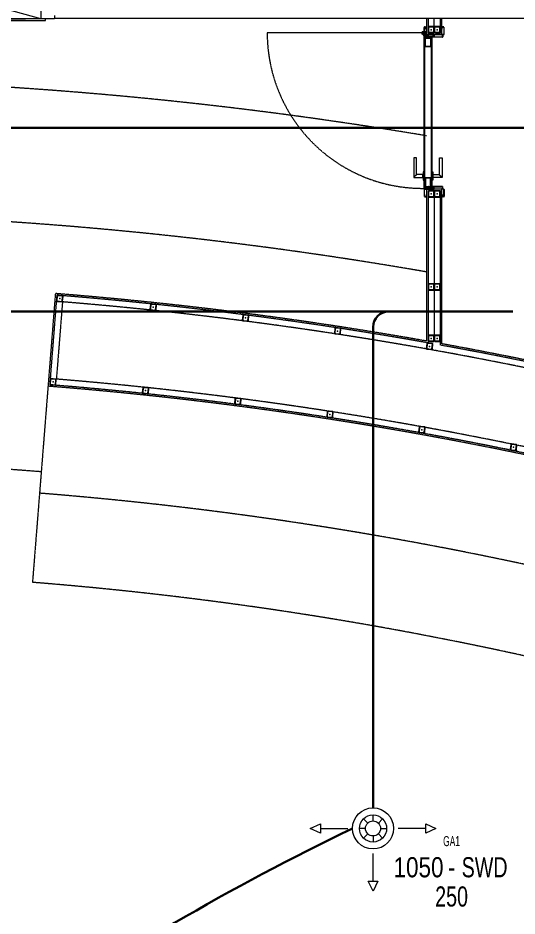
# Model space of a CAD drawing. Extents: x -1457 to 23780, y -2071 to 4205.
# Drawn here: x 4264 to 4586, y 1784 to 2364 of the extents above; entities that cross this region are included whole.
import ezdxf
from ezdxf.enums import TextEntityAlignment as Align

# ---------------------------------------------------------------- set-up
doc = ezdxf.new("R2010")
doc.units = 0
doc.header["$MEASUREMENT"] = 0
doc.linetypes.add('DOT2', pattern=[0.125, 0, -0.125])
doc.linetypes.add('HIDDEN', pattern=[0.375, 0.25, -0.125])
doc.layers.get('0').update_dxf_attribs({"color": 9, "lineweight": 9})
for name, color, linetype, lineweight in [('-M-HV-MNF-KOD', 241, 'Continuous', 9), ('-M-HV-MNF-OLCU', 241, 'Continuous', 9), ('-M-HVAC-S-MNFTXT', 61, 'Continuous', 9), ('32', 9, 'Continuous', 9), ('E-KABLO', 7, 'Continuous', 30), ('M-TEFRIS2-015', 129, 'Continuous', 9)]:
    doc.layers.add(name, color=color, linetype=linetype, lineweight=lineweight)
doc.layers.add('-M-HV-MNF-TIP', color=168, linetype='Continuous', lineweight=9, plot=False)
doc.styles.add('Arial', font='arial.ttf', dxfattribs={"height": 2.5})
doc.styles.add('DEBI-BLOCK', font='arial.ttf', dxfattribs={"width": 0.8})

# ---------------------------------------------------------------- blocks, each defined once
blk = doc.blocks.new('gr-p-barel kilitli kapı kolu')
at = {"flags": 128}
for points in [[(-0.9, 0.8), (-0.9, 4.9), (-11.7, 4.9), (-11.7, 6.7), (0.9, 6.7), (0.9, 0.8)], [(-0.8, 5), (0.8, 6.6)]]:
    blk.add_lwpolyline(points, dxfattribs=at)
blk.add_lwpolyline([(-2.75, 0), (-2.75, 0.7), (2.75, 0.7), (2.75, 0)])
blk.add_lwpolyline([(-1.3, 0.7), (1.3, 0.7), (1.3, 0.8), (-1.3, 0.8)], close=True)
blk = doc.blocks.new('prf-scr2')
at = {"linetype": 'DOT2', "ltscale": 10}
blk.add_line((0, 0.19), (0, -1.06), dxfattribs=at)
for p, q in [((0.09, -0.24), (-0.09, -0.2)), ((-0.09, -0.24), (0.09, -0.28)), ((0.09, -0.32), (-0.09, -0.28)), ((-0.09, -0.32), (0.09, -0.36)), ((0.09, -0.4), (-0.09, -0.36)), ((-0.09, -0.4), (0.09, -0.44)), ((0.09, -0.48), (-0.09, -0.44)), ((-0.09, -0.48), (0.09, -0.52)), ((0.09, -0.56), (-0.09, -0.52)), ((-0.09, -0.56), (0.09, -0.6)), ((0.09, -0.64), (-0.09, -0.6)), ((-0.09, -0.64), (0.09, -0.68)), ((0.09, -0.72), (-0.09, -0.68)), ((-0.09, -0.72), (0.09, -0.76)), ((0.06, -0.84), (-0.08, -0.76)), ((-0.07, -0.8), (0.06, -0.84)), ((0.09, -0.17), (0, -0.15)), ((0, -0.18), (0.09, -0.2))]:
    blk.add_line(p, q)
blk.add_lwpolyline([(0.23, 0), (-0.23, 0), (-0.23, -0.01), (-0.12, -0.14), (0.12, -0.14), (0.23, -0.01), (0.23, 0)], close=True)
for points in [[(0.23, -0.01), (-0.23, -0.01)], [(-0.09, -0.14), (-0.09, -0.2), (-0.12, -0.22), (-0.12, -0.23), (-0.09, -0.24), (-0.09, -0.28), (-0.12, -0.3), (-0.12, -0.31), (-0.09, -0.32), (-0.09, -0.36), (-0.12, -0.38), (-0.12, -0.39), (-0.09, -0.4), (-0.09, -0.44), (-0.12, -0.46), (-0.12, -0.46), (-0.09, -0.48), (-0.09, -0.52), (-0.12, -0.54), (-0.12, -0.54), (-0.09, -0.56), (-0.09, -0.6), (-0.12, -0.62), (-0.12, -0.62), (-0.09, -0.64), (-0.09, -0.68), (-0.12, -0.69), (-0.12, -0.7), (-0.09, -0.72), (-0.09, -0.73), (-0.08, -0.76), (-0.1, -0.77), (-0.1, -0.78), (-0.07, -0.8), (-0.01, -0.94), (0, -0.95), (0.01, -0.94), (0.08, -0.76), (0.09, -0.76), (0.12, -0.74), (0.12, -0.73), (0.09, -0.72), (0.09, -0.68), (0.12, -0.66), (0.12, -0.66), (0.09, -0.64), (0.09, -0.6), (0.12, -0.58), (0.12, -0.58), (0.09, -0.56), (0.09, -0.52), (0.12, -0.5), (0.12, -0.5), (0.09, -0.48), (0.09, -0.44), (0.12, -0.43), (0.12, -0.42), (0.09, -0.4), (0.09, -0.36), (0.12, -0.35), (0.12, -0.34), (0.09, -0.32), (0.09, -0.28), (0.12, -0.27), (0.12, -0.26), (0.09, -0.24), (0.09, -0.2), (0.12, -0.19), (0.12, -0.18), (0.09, -0.17), (0.09, -0.14)]]:
    blk.add_lwpolyline(points)
blk = doc.blocks.new('Prf-40x40')
for points in [[(1.5, -2), (-1.5, -2, -0.414214), (-2, -1.5), (-2, 1.5, -0.414214), (-1.5, 2), (1.5, 2, -0.414214), (2, 1.5), (2, -1.5, -0.414214)], [(1.5, -1.7), (-1.5, -1.7, -0.414214), (-1.7, -1.5), (-1.7, 1.5, -0.414214), (-1.5, 1.7), (1.5, 1.7, -0.414214), (1.7, 1.5), (1.7, -1.5, -0.414214)]]:
    blk.add_lwpolyline(points, format="xyb", close=True)
blk.add_point((0, 0))
blk = doc.blocks.new('p-krt-yangindolabi_vw')
at = {"linetype": 'Continuous'}
blk.add_lwpolyline([(-37.41, 54.8), (-36, 58.78), (-36, 44.76), (-47.25, 40.82), (-24.75, 40.82), (-36, 36.88), (-36, 25.98)], dxfattribs=at)
for points in [[(-36, 58.78), (-37.41, 54.8)], [(-36, 58.78), (-34.59, 54.8)]]:
    blk.add_lwpolyline(points)
for points in [[(-72, 20), (-75, 20), (-75, 21), (3, 21), (3, 20)], [(-72, 0), (0, 0), (0, 20), (-72, 20)], [(0, 20), (-72, 0), (0, 0)]]:
    blk.add_lwpolyline(points, close=True)
blk = doc.blocks.new('2D-NZ1-265')
for p, q in [((-3.44, 3.44), (-6.2, 6.2)), ((0, 4.87), (0, 8.77)), ((3.44, 3.44), (6.2, 6.2)), ((-4.87, 0), (-8.77, 0)), ((-3.44, -3.44), (-6.2, -6.2)), ((0, -4.87), (0, -8.77)), ((3.44, -3.44), (6.2, -6.2)), ((4.87, 0), (8.77, 0))]:
    blk.add_line(p, q)
for points in [[(-0.01, 34.02), (-3.08, 34.02), (0, 40.49), (3.08, 34.02), (0, 34.02), (0, 16.25)], [(-34.02, -0.01), (-34.02, -3.08), (-40.49, 0), (-34.02, 3.08), (-34.02, 0), (-16.25, 0)], [(0.01, -34.02), (3.08, -34.02), (0, -40.49), (-3.08, -34.02), (0, -34.02), (0, -16.25)]]:
    blk.add_lwpolyline(points)
for radius in [13.25, 8.77, 4.87]:
    blk.add_circle((0, 0), radius)
at = {"layer": '-M-HV-MNF-TIP', "style": 'DEBI-BLOCK', "width": 0.8, "flags": 9}
for tag, p in [('X', (-3.36, -0.2)), ('Y', (-0.75, -0.2)), ('BLNAME', (-0.58, 1.16)), ('Z', (2.04, -0.2)), ('DEBI', (-3.36, -1.7))]:
    blk.add_attdef(tag, p, '', height=1, dxfattribs=at)
blk.add_attdef('KOT', text='', height=1, dxfattribs=at).set_placement((-0.81, 1.16), align=Align.RIGHT)
blk = doc.blocks.new('DEBI110')
at = {"layer": '-M-HV-MNF-KOD', "style": 'Arial', "width": 0.8, "flags": 9}
blk.add_attdef('ID', text='', height=0.3, dxfattribs=at).set_placement((0, 0), align=Align.MIDDLE)
at = {"layer": '-M-HV-MNF-KOD', "color": 241, "style": 'Arial', "width": 0.8, "flags": 9}
blk.add_attdef('KOD', text='', height=1, dxfattribs=at).set_placement((-1.249, -2.817), align=Align.TOP_LEFT)
at = {"layer": '-M-HV-MNF-OLCU', "color": 241, "style": 'Arial', "width": 0.7, "flags": 8}
blk.add_attdef('OLCU', text='', height=1, dxfattribs=at).set_placement((0, -1.751), align=Align.TOP_CENTER)
at = {"layer": '-M-HV-MNF-OLCU', "color": 85, "style": 'Arial', "width": 0.7, "flags": 8}
blk.add_attdef('TEKRAR', text='', height=1, dxfattribs=at).set_placement((0, -2.911), align=Align.TOP_CENTER)
at = {"layer": '-M-HV-MNF-TIP', "style": 'DEBI-BLOCK', "width": 0.6, "flags": 8}
blk.add_attdef('GRUP', text='', height=0.5, dxfattribs=at).set_placement((0, 0.098), align=Align.BOTTOM_CENTER)
at = {"style": 'Arial', "width": 0.8, "flags": 8}
blk.add_attdef('DEBI', text='', height=1, dxfattribs=at).set_placement((-0.4, -0.3), align=Align.TOP_RIGHT)
blk.add_attdef('DUM', text='', height=1, dxfattribs=at).set_placement((0, -0.3), align=Align.TOP_CENTER)
at = {"style": 'Arial', "width": 0.7, "flags": 8}
blk.add_attdef('TIP', text='', height=1, dxfattribs=at).set_placement((0.5, -0.3), align=Align.TOP_LEFT)

msp = doc.modelspace()

# ---------------------------------------------------------------- linework, layer by layer
at = {"layer": 'E-KABLO', "color": 6}
for p, q in [((4696.75, 2292.69), (2140.52, 2292.69)), ((4583.26, 2174.05), (2254.51, 2174.05)), ((4493, 1853.75), (4493, 2164.05))]:
    msp.add_line(p, q, dxfattribs=at)
for centre, radius, start, end in [((4503, 2164.05), 10, 90, 180), ((5168.59, 404.06), 1593.07, 115.61984, 134.3234)]:
    msp.add_arc(centre, radius, start, end, dxfattribs=at)
at = {"layer": 'E-KABLO'}
msp.add_solid([(4546.11, 2181.44), (4546.11, 2166.66), (4521.33, 2174.05), (4546.11, 2181.44)], dxfattribs=at)
at = {"layer": 'M-TEFRIS2-015', "linetype": 'HIDDEN', "lineweight": 0}
for points in [[(4782.5, 2365), (4782.5, 2363.15), (4287.5, 2363.15), (4287.5, 2365.15)], [(4197.5, 2363), (4287.5, 2363.15)], [(4527.5, 2363), (4527.5, 2353), (4537.5, 2353), (4537.5, 2363)], [(4528.5, 2363), (4528.5, 2354), (4536.5, 2354), (4536.5, 2363)], [(4532.5, 2357.5), (4532.5, 2363)], [(4525, 2353.95), (4424.65, 2353.95)], [(4525.51, 2353.4), (4527.3, 2353.4), (4527.3, 2354.5), (4525.51, 2354.5)], [(4526.2, 2353.2), (4527.5, 2353.2), (4527.5, 2354.7), (4526.2, 2354.7)], [(4529.65, 2254.2), (4527.65, 2254.2), (4527.65, 2253.6), (4526, 2253.6), (4526, 2351.8), (4527.65, 2351.8), (4527.65, 2351.2), (4529.65, 2351.2), (4529.65, 2350.9), (4527.35, 2350.9), (4527.35, 2351.5), (4526.3, 2351.5), (4526.3, 2253.9), (4527.35, 2253.9), (4527.35, 2254.5), (4529.65, 2254.5), (4529.65, 2254.2)], [(4527.65, 2254.2), (4529.65, 2254.2), (4529.65, 2253.9), (4530.69, 2253.9), (4530.69, 2351.5), (4529.65, 2351.5), (4529.65, 2351.2), (4527.65, 2351.2), (4527.65, 2351.5), (4529.35, 2351.5), (4529.35, 2351.8), (4530.99, 2351.8), (4530.99, 2253.6), (4529.35, 2253.6), (4529.35, 2253.9), (4527.65, 2253.9)], [(4532.5, 2248.5), (4532.5, 2158.29)], [(4283.12, 2125.91), (4273.07, 1999.31)]]:
    msp.add_lwpolyline(points, dxfattribs=at)
for points in [[(4525.49, 2353.38), (4526.13, 2352), (4529, 2352), (4529, 2351.8), (4526, 2351.8), (4525.32, 2353.27, -14.796002)], [(4537.8, 2352.8, -0.414214), (4538.1, 2352.5), (4538.1, 2351.5, -0.414214), (4537.8, 2351.2), (4531.4, 2351.2, -0.414214), (4531.1, 2351.5, -0.414214), (4531.4, 2351.8), (4532.3, 2351.8), (4532.3, 2352.8), (4526.3, 2352.8, -0.414214), (4526, 2353.1), (4526, 2357.5, -0.414214), (4526.3, 2357.8), (4527.2, 2357.8, -0.414214), (4527.5, 2357.5), (4527.5, 2356.4), (4527.3, 2356.4), (4527.3, 2357.5, 0.414214), (4527.2, 2357.6), (4526.3, 2357.6, 0.414214), (4526.2, 2357.5), (4526.2, 2353.1, 0.414214), (4526.3, 2353), (4532.5, 2353), (4532.5, 2351.6), (4531.4, 2351.6, 0.414214), (4531.3, 2351.5, 0.414214), (4531.4, 2351.4), (4537.8, 2351.4, 0.414214), (4537.9, 2351.5), (4537.9, 2352.5, 0.414214), (4537.8, 2352.6), (4536.9, 2352.6), (4536.9, 2352.8)], [(4538.7, 2357.6, -0.414214), (4538.8, 2357.5), (4538.8, 2353.1, -0.414214), (4538.7, 2353), (4533.4, 2353), (4533.4, 2352.8), (4538.7, 2352.8, 0.414214), (4539, 2353.1), (4539, 2357.5, 0.414214), (4538.7, 2357.8), (4537.8, 2357.8, 0.414214), (4537.5, 2357.5), (4537.5, 2356.4), (4537.7, 2356.4), (4537.7, 2357.5, -0.414214), (4537.8, 2357.6)], [(4537.8, 2253.2, 0.414214), (4538.1, 2253.5), (4538.1, 2254.5, 0.414214), (4537.8, 2254.8), (4531.4, 2254.8, 0.414214), (4531.1, 2254.5, 0.414214), (4531.4, 2254.2), (4532.3, 2254.2), (4532.3, 2253.2), (4526.3, 2253.2, 0.414214), (4526, 2252.9), (4526, 2248.5, 0.414214), (4526.3, 2248.2), (4527.2, 2248.2, 0.414214), (4527.5, 2248.5), (4527.5, 2249.6), (4527.3, 2249.6), (4527.3, 2248.5, -0.414214), (4527.2, 2248.4), (4526.3, 2248.4, -0.414214), (4526.2, 2248.5), (4526.2, 2252.9, -0.414214), (4526.3, 2253), (4532.5, 2253), (4532.5, 2254.4), (4531.4, 2254.4, -0.414214), (4531.3, 2254.5, -0.414214), (4531.4, 2254.6), (4537.8, 2254.6, -0.414214), (4537.9, 2254.5), (4537.9, 2253.5, -0.414214), (4537.8, 2253.4), (4536.9, 2253.4), (4536.9, 2253.2)], [(4538.7, 2248.4, 0.414214), (4538.8, 2248.5), (4538.8, 2252.9, 0.414214), (4538.7, 2253), (4533.4, 2253), (4533.4, 2253.2), (4538.7, 2253.2, -0.414214), (4539, 2252.9), (4539, 2248.5, -0.414214), (4538.7, 2248.2), (4537.8, 2248.2, -0.414214), (4537.5, 2248.5), (4537.5, 2249.6), (4537.7, 2249.6), (4537.7, 2248.5, 0.414214), (4537.8, 2248.4)]]:
    msp.add_lwpolyline(points, format="xyb", close=True, dxfattribs=at)
for points in [[(4530.5, 2350.9), (4530.5, 2344.9), (4526.5, 2344.9), (4526.5, 2350.9)], [(4530.2, 2350.6), (4530.2, 2345.2), (4526.8, 2345.2), (4526.8, 2350.6)], [(4530.5, 2254.5), (4530.5, 2260.5), (4526.5, 2260.5), (4526.5, 2254.5)], [(4530.2, 2254.8), (4530.2, 2260.2), (4526.8, 2260.2), (4526.8, 2254.8)]]:
    msp.add_lwpolyline(points, close=True, dxfattribs=at)
for points in [[(4762.5, 2101.73, 0.022939), (4537.5, 2153.27), (4537.5, 2230), (4537.5, 2230), (4537.5, 2253), (4527.5, 2253), (4527.5, 2240), (4527.5, 2240), (4527.5, 2230), (4527.5, 2230), (4527.5, 2155.06, 0.024009), (4287.87, 2185.72), (4283.12, 2125.91, -0.05155), (4780.05, 2034.32, -0.05155)], [(4762.5, 2100.69, 0.02305), (4536.5, 2152.43), (4536.5, 2230), (4536.5, 2252), (4528.5, 2252), (4528.5, 2240), (4528.5, 2230), (4528.5, 2153.87, 0.024028), (4288.79, 2184.65), (4284.2, 2126.83, -0.051333), (4779.25, 2035.6, -0.051333)], [(1754.32, 730, -0.342283), (4527.5, 2199.66, -0.342283)], [(4762.5, 2096.54, 0.047625), (4292.46, 2180.34), (4288.5, 2130.49, -0.050892), (4780.05, 2039.53, -0.049178)], [(4277.64, 2056.86, -0.053744), (4780.58, 1961.88, -0.051764)]]:
    msp.add_lwpolyline(points, format="xyb", dxfattribs=at)
msp.add_circle((4525, 2353.95), 0.55, dxfattribs=at)
for centre, radius, start, end in [((4525, 2353.95), 100.35, 180, 271.51314), ((4088.57, -323.37), 2647.53, 80.45701, 156.55486), ((4088.57, -323.37), 2401.58, 85.46185, 153.71717), ((4088.57, -323.37), 2330, 72.7227, 85.45844)]:
    msp.add_arc(centre, radius, start, end, dxfattribs=at)

# ---------------------------------------------------------------- block references
at = {"layer": '-M-HVAC-S-MNFTXT', "xscale": 13, "yscale": 13, "zscale": 13}
msp.add_blockref('DEBI110', (4543.73, 1825.85), dxfattribs=at).add_auto_attribs({'DEBI': '1050', 'TIP': 'SWD', 'OLCU': '250', 'GRUP': 'GA1', 'DUM': '-'})
at = {"layer": '32', "rotation": 90}
msp.add_blockref('2D-NZ1-265', (4493, 1840.5), dxfattribs=at)
at = {"layer": 'M-TEFRIS2-015', "linetype": 'HIDDEN', "lineweight": 0, "xscale": -1}
for name, p, rotation in [('p-krt-yangindolabi_vw', (4278.5, 2383), 180), ('gr-p-barel kilitli kapı kolu', (4525.99, 2261.6), 90), ('Prf-40x40', (4290.67, 2182.47), 354.7956545094888), ('Prf-40x40', (4351.07, 2176.92), 354.7956545094888), ('Prf-40x40', (4410.68, 2169.95), 354.7956545094888), ('Prf-40x40', (4470.16, 2161.53), 354.7956545094888), ('Prf-40x40', (4529.51, 2151.64), 354.7956545094888), ('Prf-40x40', (4286.36, 2128.68), 354.7956545094888), ('Prf-40x40', (4346.1, 2123.14), 354.7956545094888), ('Prf-40x40', (4405.72, 2116.17), 354.7956545094888), ('Prf-40x40', (4465.2, 2107.75), 354.7956545094888), ('Prf-40x40', (4524.55, 2097.85), 354.7956545094888), ('Prf-40x40', (4583.76, 2086.49), 354.7956545094888)]:
    msp.add_blockref(name, p, dxfattribs=dict(at, rotation=rotation))
for name, p in [('Prf-40x40', (4530.5, 2356)), ('Prf-40x40', (4534.5, 2356)), ('prf-scr2', (4528.5, 2351.5)), ('Prf-40x40', (4530.5, 2250)), ('Prf-40x40', (4534.5, 2250)), ('Prf-40x40', (4530.5, 2190)), ('Prf-40x40', (4534.5, 2190)), ('Prf-40x40', (4530.5, 2156.79)), ('Prf-40x40', (4534.5, 2156.79))]:
    msp.add_blockref(name, p, dxfattribs=at)
at = {"layer": 'M-TEFRIS2-015', "linetype": 'HIDDEN', "lineweight": 0}
for name, p, rotation in [('gr-p-barel kilitli kapı kolu', (4531.01, 2261.6), 270), ('prf-scr2', (4528.72, 2253.9), 180)]:
    msp.add_blockref(name, p, dxfattribs=dict(at, rotation=rotation))

doc.saveas('drawing.dxf')
